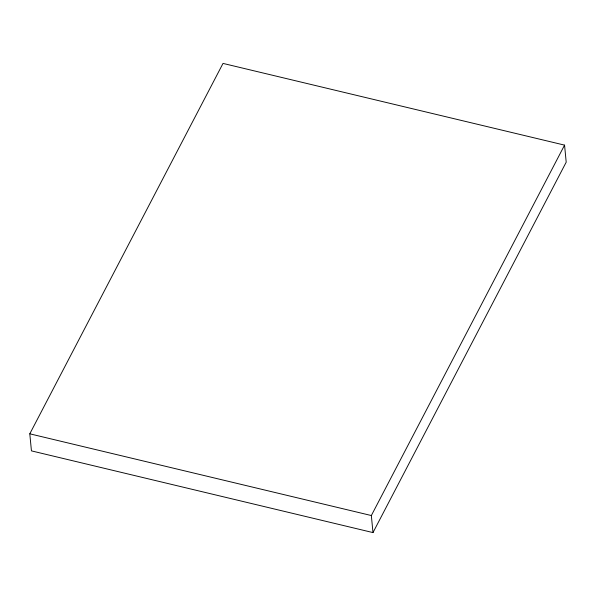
<?xml version="1.0" encoding="UTF-8"?>
<svg xmlns="http://www.w3.org/2000/svg" width="596" height="596" viewBox="0 0 596 596"><rect width="100%" height="100%" fill="white"/><g stroke="black" fill="none" stroke-linecap="round" stroke-linejoin="round"><path stroke-width="0.89" d="M29.8 433.821L223.016 63.414L564.561 145.126L566.2 162.179L372.984 532.586L31.439 450.874L29.8 433.821L371.345 515.54L372.984 532.586M371.345 515.54L564.561 145.126"/></g></svg>
